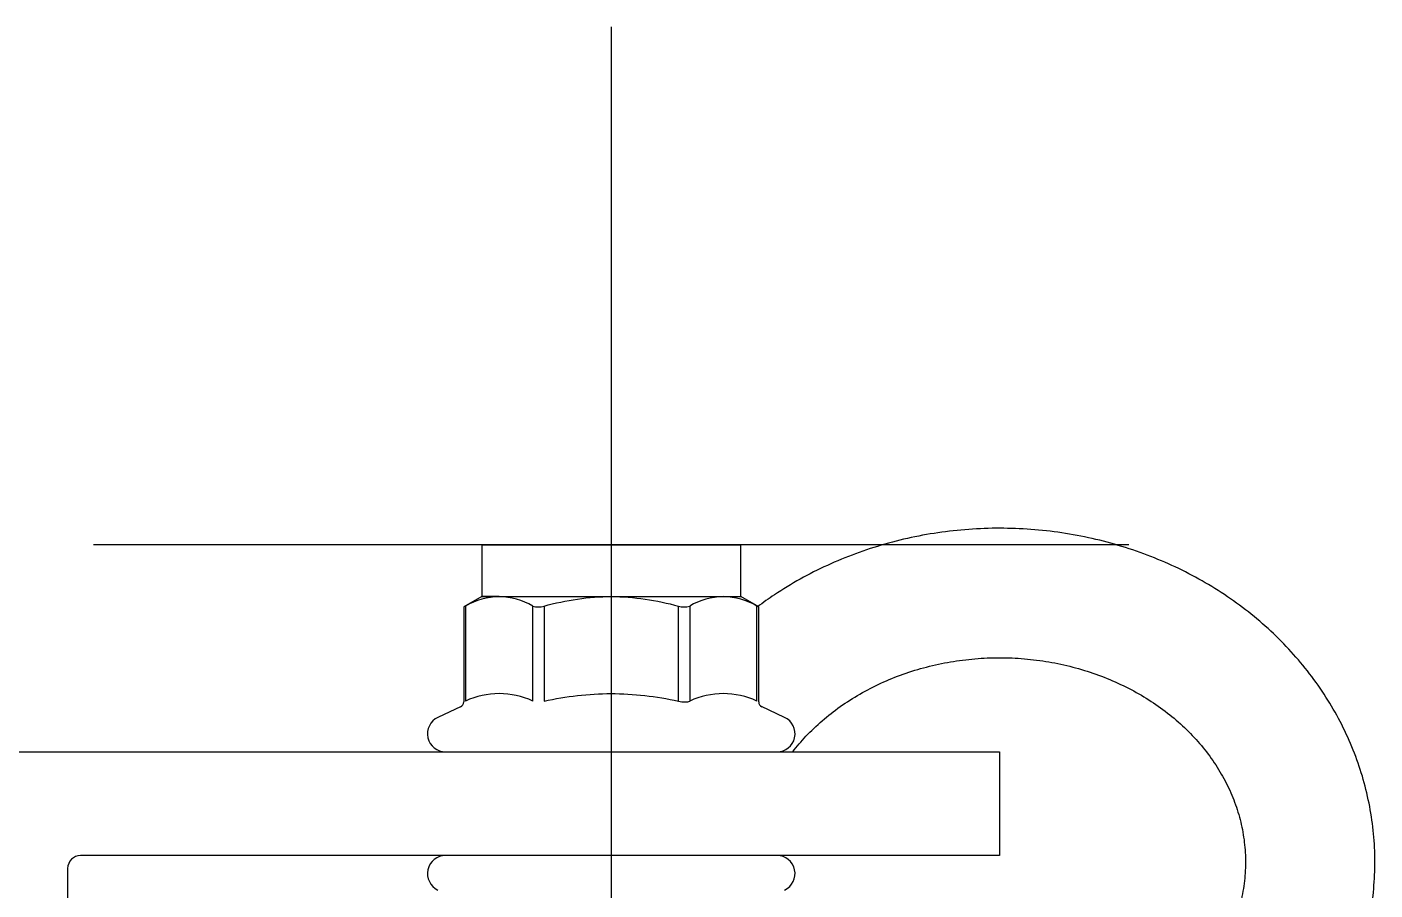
# Model space of a CAD drawing. Header units: millimetres. Extents: x -60 to 7633, y -2614 to 2146.
# Drawn here: x 7526.4 to 7578.5, y -2041.2 to -2007.9 of the extents above; entities that cross this region are included whole.
import ezdxf
from ezdxf.lldxf.tags import DXFTag

# ---------------------------------------------------------------- set-up
doc = ezdxf.new("R2010")
doc.units = ezdxf.units.MM
doc.layers.get('0').update_dxf_attribs({"color": 250})
tags = doc.linetypes.add('CENTER2', pattern=[28.575, 19.05, -3.175, 3.175, -3.175]).pattern_tags.tags
tags[10:11] = [DXFTag(74, 4), DXFTag(75, 0), DXFTag(340, '0'), DXFTag(46, 0.0), DXFTag(50, 0.0), DXFTag(44, 0.0), DXFTag(45, 0.0)]
tags[8:9] = [DXFTag(74, 4), DXFTag(75, 0), DXFTag(340, '0'), DXFTag(46, 0.0), DXFTag(50, 0.0), DXFTag(44, 0.0), DXFTag(45, 0.0)]
tags[6:7] = [DXFTag(74, 4), DXFTag(75, 0), DXFTag(340, '0'), DXFTag(46, 0.0), DXFTag(50, 0.0), DXFTag(44, 0.0), DXFTag(45, 0.0)]
tags[4:5] = [DXFTag(74, 4), DXFTag(75, 0), DXFTag(340, '0'), DXFTag(46, 0.0), DXFTag(50, 0.0), DXFTag(44, 0.0), DXFTag(45, 0.0)]

msp = doc.modelspace()

# ---------------------------------------------------------------- linework, layer by layer
at = {"linetype": 'CENTER2'}
for p, q in [((7549.001, -2007.898), (7549.001, -2047.898)), ((7569.001, -2027.898), (7529.001, -2027.898))]:
    msp.add_line(p, q, dxfattribs=at)
at = {"linetype": 'Continuous'}
for p, q in [((7544.001, -2027.898), (7554.001, -2027.898)), ((7544.001, -2027.898), (7544.001, -2029.898)), ((7545.153, -2027.898), (7552.849, -2027.898)), ((7554.001, -2029.898), (7554.001, -2027.898)), ((7544.001, -2029.898), (7543.305, -2030.3)), ((7544.001, -2029.898), (7554.001, -2029.898)), ((7544.671, -2029.898), (7544.001, -2029.898)), ((7544.671, -2029.898), (7549.001, -2029.898)), ((7549.001, -2029.898), (7553.331, -2029.898)), ((7553.331, -2029.898), (7554.001, -2029.898)), ((7554.697, -2030.3), (7554.001, -2029.898)), ((7543.305, -2030.298), (7543.305, -2033.968)), ((7543.372, -2030.265), (7543.372, -2033.932)), ((7545.97, -2033.932), (7545.97, -2030.265)), ((7546.403, -2030.265), (7546.403, -2033.932)), ((7551.599, -2033.932), (7551.599, -2030.265)), ((7552.032, -2030.265), (7552.032, -2033.932)), ((7554.63, -2033.932), (7554.63, -2030.265)), ((7554.697, -2033.968), (7554.697, -2030.298)), ((7543.197, -2034.148), (7542.305, -2034.564)), ((7555.697, -2034.564), (7554.805, -2034.148)), ((7524.501, -2035.898), (7564.001, -2035.898)), ((7564.001, -2035.898), (7564.001, -2039.898)), ((7564.001, -2039.898), (7528.501, -2039.898)), ((7528.001, -2040.398), (7528.001, -2056.898))]:
    msp.add_line(p, q, dxfattribs=at)
for centre, radius, start, end in [((7544.75, -2032.665), 2.768, 91.6425, 119.8645), ((7544.596, -2032.648), 2.751, 60.0464, 88.4466), ((7553.41, -2032.665), 2.768, 91.6425, 119.8645), ((7553.256, -2032.648), 2.751, 60.0464, 88.4466), ((7546.186, -2029.637), 0.664, 250.9654, 289.0346), ((7551.816, -2029.638), 0.663, 250.9453, 289.0547), ((7543.105, -2033.97), 0.2, 292.3774, 0.9521), ((7544.671, -2036.764), 3.116, 65.3594, 114.6406), ((7553.331, -2036.764), 3.116, 65.3594, 114.6406), ((7554.897, -2033.97), 0.2, 179.506, 247.6226), ((7542.601, -2035.198), 0.7, 115, 270), ((7555.401, -2035.198), 0.7, 270, 65), ((7528.501, -2040.398), 0.5, 90, 180), ((7542.601, -2040.598), 0.7, 90, 245), ((7555.401, -2040.598), 0.7, 295, 90)]:
    msp.add_arc(centre, radius, start, end, dxfattribs=at)
for points, knots in [([(7577.789, -2044.149), (7577.866, -2043.929), (7578.04, -2043.426), (7578.275, -2042.505), (7578.443, -2041.455), (7578.515, -2040.389), (7578.488, -2039.325), (7578.362, -2038.266), (7578.139, -2037.222), (7577.821, -2036.198), (7577.41, -2035.201), (7576.908, -2034.238), (7576.318, -2033.314), (7575.645, -2032.437), (7574.892, -2031.611), (7574.064, -2030.843), (7573.167, -2030.138), (7572.207, -2029.5), (7571.191, -2028.935), (7570.124, -2028.447), (7569.016, -2028.038), (7567.872, -2027.711), (7566.702, -2027.47), (7565.513, -2027.315), (7564.312, -2027.248), (7563.109, -2027.27), (7561.912, -2027.379), (7560.729, -2027.576), (7559.567, -2027.86), (7558.435, -2028.229), (7557.341, -2028.68), (7556.292, -2029.211), (7555.399, -2029.755), (7554.865, -2030.132), (7554.652, -2030.291)], [0, 0, 0, 0, 0.0128017, 0.0345185, 0.0561988, 0.0778364, 0.0994463, 0.1210436, 0.1426414, 0.1642568, 0.1859048, 0.2075982, 0.2293464, 0.2511551, 0.2730265, 0.2949596, 0.3169508, 0.3389945, 0.3610843, 0.3832134, 0.405375, 0.4275632, 0.4497729, 0.4719997, 0.4942401, 0.5164912, 0.5387503, 0.561014, 0.5832795, 0.605543, 0.6278002, 0.6500452, 0.6722712, 0.6876357, 0.6876357, 0.6876357, 0.6876357]), ([(7546.403, -2030.265), (7546.829, -2030.151), (7547.263, -2030.058), (7548.129, -2029.932), (7548.564, -2029.898), (7549.001, -2029.898)], [0, 0, 0, 0, 0.5, 0.5, 1, 1, 1, 1]), ([(7549.001, -2029.898), (7549.437, -2029.898), (7549.876, -2029.932), (7550.75, -2030.06), (7551.177, -2030.153), (7551.599, -2030.265)], [0, 0, 0, 0, 0.5, 0.5, 1, 1, 1, 1]), ([(7543.372, -2030.265), (7543.329, -2030.288), (7543.305, -2030.3), (7543.305, -2030.3), (7543.305, -2030.3), (7543.305, -2030.3)], [0, 0, 0, 0, 0.5, 0.5, 0.5008293, 0.5008293, 0.5008293, 0.5008293]), ([(7556.009, -2035.897), (7556.169, -2035.691), (7556.525, -2035.275), (7557.138, -2034.687), (7557.836, -2034.139), (7558.597, -2033.653), (7559.412, -2033.232), (7560.273, -2032.882), (7561.173, -2032.606), (7562.101, -2032.407), (7563.048, -2032.287), (7564.004, -2032.247), (7564.96, -2032.287), (7565.906, -2032.408), (7566.831, -2032.607), (7567.726, -2032.882), (7568.582, -2033.229), (7569.391, -2033.645), (7570.145, -2034.125), (7570.836, -2034.663), (7571.459, -2035.255), (7572.008, -2035.893), (7572.478, -2036.573), (7572.865, -2037.288), (7573.166, -2038.033), (7573.376, -2038.802), (7573.493, -2039.587), (7573.513, -2040.384), (7573.437, -2041.176), (7573.282, -2041.877), (7573.152, -2042.262), (7573.093, -2042.431)], [0.2370003, 0.2370003, 0.2370003, 0.2370003, 0.2620131, 0.2888846, 0.3155806, 0.3421401, 0.368597, 0.3949786, 0.4213062, 0.447595, 0.4738559, 0.5000967, 0.5263228, 0.5525384, 0.5787477, 0.6049572, 0.6311757, 0.6574158, 0.6836952, 0.7100373, 0.7364726, 0.7630378, 0.7897751, 0.8167279, 0.843934, 0.8714149, 0.8991623, 0.9271257, 0.9552113, 0.9832631, 1, 1, 1, 1]), ([(7546.403, -2033.932), (7547.263, -2033.752), (7548.126, -2033.646), (7549.427, -2033.645), (7549.861, -2033.671), (7550.732, -2033.769), (7551.168, -2033.842), (7551.599, -2033.932)], [0, 0, 0, 0, 0.5, 0.5, 0.75, 0.75, 1, 1, 1, 1]), ([(7551.599, -2033.932), (7551.685, -2033.957), (7551.772, -2033.97), (7551.925, -2033.97), (7551.989, -2033.957), (7552.032, -2033.932)], [0, 0, 0, 0, 0.5, 0.5, 1, 1, 1, 1])]:
    msp.add_open_spline(points, degree=3, knots=knots, dxfattribs=at)
msp.add_open_spline([(7554.697, -2030.3), (7554.697, -2030.3), (7554.673, -2030.288), (7554.63, -2030.265)], degree=3, dxfattribs=at)

doc.saveas('drawing.dxf')
